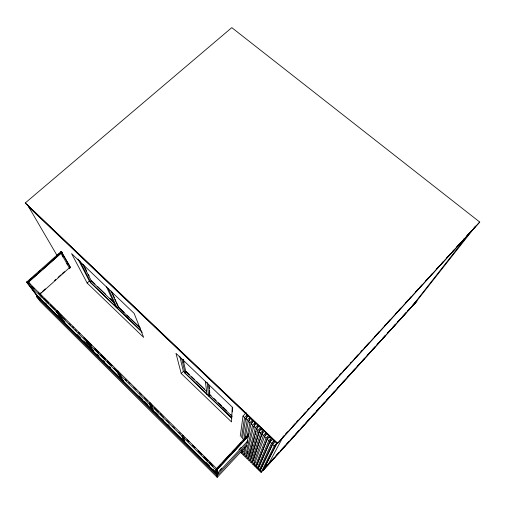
<?xml version="1.0" encoding="UTF-8"?>
<svg xmlns="http://www.w3.org/2000/svg" width="505" height="505" viewBox="0 0 505 505"><rect width="100%" height="100%" fill="white"/><g stroke="black" fill="none" stroke-linecap="round" stroke-linejoin="round"><path stroke-width="0.76" d="M232.306 411.872L232.54 407.283M240.247 436.276L243.006 416.107L246.232 412.692M241.541 437.526L244.546 417.578L247.128 414.839L246.484 418.67M242.413 438.895L245.67 418.651L248.252 415.912M240.279 452.139L241.409 453.238L241.952 450.157M243.839 439.375L247.216 420.122L249.792 417.382L249.06 421.22M243.088 449.456L242.236 454.033L243.366 455.138L245.26 453.086M245.077 438.763L248.34 421.202L250.922 418.456M243.366 455.138L244.919 447.405M247.096 436.585L249.893 422.679L252.468 419.926L251.648 423.695M246.465 445.208L244.193 455.933L245.323 457.038L247.223 454.986M246.951 442.91L251.017 423.752L253.598 421M245.323 457.038L252.569 425.235L255.151 422.477L254.23 426.258M256.281 423.556L253.699 426.315L246.15 457.839L247.286 458.944L249.18 456.886M247.589 453.471L248.144 451.205M247.286 458.944L255.259 427.804L257.834 425.04L256.597 429.591M258.97 426.119L256.395 428.884L248.113 459.746L249.249 460.85L251.143 458.792M249.388 456.129L252.683 443.996M253.093 442.481L254.747 436.415M255.158 434.893L256.186 431.106M249.249 460.85L257.954 430.374L260.529 427.602L251.37 458.054M261.205 430.159L261.666 428.682L259.09 431.459L250.076 461.658L251.219 462.769L253.112 460.705L263.231 430.172L260.656 432.949L251.219 462.769M264.368 431.257L261.792 434.041L252.045 463.571L253.188 464.682L255.082 462.618M253.188 464.682L263.357 435.537L265.933 432.747L254.021 465.49L255.164 466.601L257.058 464.531L268.647 435.335L266.072 438.125L255.164 466.601M257.14 468.526L268.793 440.72L271.368 437.923L259.04 466.45L257.14 468.526L255.997 467.409L267.214 439.217L269.79 436.421L269.197 437.867M259.122 470.452L271.52 443.327L274.095 440.518L261.016 468.375L259.122 470.452L257.979 469.334L269.941 441.818L272.511 439.015L271.879 440.429M412.951 305.039L416.859 301.132L261.11 472.383L259.961 471.266L272.668 444.419L275.244 441.61M261.11 472.383L274.253 445.934L276.822 443.119L245.588 413.374M263.004 470.3L276.822 443.119M263.679 469.158L263.503 470.104L263.679 469.158L274.265 457.517M277.529 442.292L263.067 470.584L416.859 301.132M277.415 443.497L479.75 222.067L231.782 27.642L25.25 202.978L277.415 443.497L479.75 222.067M268.073 464.808L282.832 437.349M410.988 307.64L470.111 232.287M408.545 310.184L416.657 300.961M413.57 305.045L475.716 226.063M275.85 455.775L278.501 452.865M281.146 449.955L284.852 445.877M285.912 444.716L288.557 441.806M291.202 438.895L293.847 435.985M295.968 433.656L298.613 430.746M301.258 427.836L303.909 424.926M306.024 422.603L308.669 419.693M311.32 416.783L314.495 413.286M316.61 410.963L319.261 408.053M321.376 405.723L324.551 402.233M326.672 399.903L329.847 396.412M331.962 394.083L334.607 391.173M337.258 388.263L339.903 385.353M342.018 383.024L344.669 380.113M347.314 377.203L350.489 373.713M352.08 371.964L354.725 369.054M357.37 366.144L360.021 363.234M362.135 360.911L364.78 358.001M367.432 355.091L370.077 352.181M372.191 349.851L374.836 346.941M377.488 344.031L380.132 341.121M382.777 338.211L385.429 335.301M387.543 332.972L390.188 330.062M392.84 327.152L395.484 324.242M397.599 321.912L400.25 319.002M402.895 316.092L406.07 312.601M407.661 310.859L410.306 307.949M263.294 469.909L264.885 468.16M267.006 465.825L268.597 464.076M269.657 462.915L275.49 456.501M277.081 454.752L278.672 453.004M280.793 450.668L285.559 445.423M287.149 443.674L289.27 441.345M291.391 439.015L296.164 433.763M297.224 432.602L299.345 430.266M301.996 427.356L306.232 422.691M307.293 421.523L309.944 418.607M312.595 415.697L320.018 407.535M322.67 404.619L330.087 396.457M332.738 393.547L340.692 384.797M342.813 382.468L350.76 373.725M352.881 371.396L361.365 362.066M362.956 360.317L364.547 358.569M366.138 356.82L371.434 350.994M373.025 349.239L375.146 346.91M376.736 345.161L382.039 339.335M383.099 338.167L385.22 335.838M387.341 333.502L392.114 328.256M393.174 327.088L395.819 324.178M397.94 321.843L405.894 313.1M257.979 469.334L258.926 468.299M259.961 471.266L260.908 470.224M282.8 437.027L284.391 435.285M285.458 434.123L287.579 431.8M292.894 425.993L295.015 423.67M296.082 422.508L298.202 420.185M303.518 414.371L305.645 412.048M307.236 410.306L308.833 408.564M313.611 403.337L316.269 400.433M317.86 398.691L319.457 396.949M323.705 392.297L326.893 388.812M328.484 387.07L330.081 385.328M333.799 381.262L336.987 377.778M339.644 374.874L340.705 373.713M343.892 370.222L347.61 366.157M350.268 363.253L351.328 362.091M354.516 358.607L358.234 354.542M360.892 351.638L361.959 350.476M364.61 347.566L368.865 342.92M374.704 336.532L379.489 331.305M384.797 325.491L386.925 323.168M387.985 322.007L390.113 319.684M395.428 313.876L397.549 311.553M398.615 310.392L400.736 308.069M405.521 302.836L408.173 299.932M409.239 298.771L411.36 296.448M415.615 291.802L418.266 288.898M419.863 287.156L421.991 284.833M425.709 280.761L428.897 277.277M431.017 274.954L432.615 273.211M436.333 269.146L439.52 265.662M441.648 263.339L443.238 261.59M446.426 258.106L450.144 254.04M452.272 251.717L453.862 249.975M456.52 247.071L460.768 242.425M463.426 239.515L464.486 238.354M466.614 236.031L471.392 230.804M474.05 227.9L475.117 226.739M255.997 467.409L256.944 466.374M254.021 465.49L254.968 464.455M267.076 433.839L264.5 436.623L266.072 438.125M241.409 453.238L243.309 451.192M219.669 470.414L221.809 468.11M238.941 449.696L241.081 447.398M247.854 440.827L217.876 473.065L217.421 468.842L219.012 467.138M37.212 296.1L217.137 474.725L217.971 473.734M247.027 445.24L217.207 477.358L217.011 475.767L247.753 442.683M249.009 433.713L215.957 469.145L216.746 470.016L248.151 436.32M216.79 468.76L215.894 469.719L216.456 474.05M217.055 468.476L220.761 464.499M223.936 461.09L229.762 454.841M232.414 452.007L234.528 449.734M236.649 447.462L241.415 442.348M245.651 437.803L248.832 434.395M222.187 463.729L227.484 458.048M230.135 455.207L231.726 453.503M233.31 451.798L240.197 444.413M243.902 440.436L248.138 435.891M216.733 469.915L248.712 435.594M217.516 469.454L216.632 470.521L26.733 282.301L27.636 281.5L217.516 469.473L217.983 473.816M150.768 405.565L153.867 411.31L184.363 441.566L184.704 441.212M182.842 435.152L181.945 436.086L184.445 442.279M183.549 435.847L182.646 436.781L185.108 442.935M231.719 418.273L184.666 372.734L186.055 371.327L189.394 374.584M181.219 373.53L175.974 353.33L232.256 407.093L231.524 421.934L181.219 373.53L183.403 371.339L179.717 356.202M118.656 371.617L117.753 372.494L123.763 382.058M110.986 290.893L118.391 307.267L117.293 308.302L108.177 288.437M87.157 283.034L71.565 253.611L134.134 313.371L143.641 337.378L87.157 283.034L89.896 280.534M142.271 332.372L90.578 282.718L90.237 282.055L91.632 280.78M217.207 477.358L40.4 301.687L36.354 296.385L37.515 295.343M40.097 293.544L41.258 292.502M42.414 291.461L45.311 288.86M54.578 280.54L55.733 279.499M58.05 277.422L60.947 274.821M62.102 273.779L64.419 271.696M39.813 294.358L69.349 267.82M69.052 267.536L69.671 268.25L70.492 267.511L61.193 251.446L26.885 281.885L27.137 282.219L28.299 281.19M28.362 282.339L62.046 252.437L61.402 251.818M26.79 282.371L27.687 281.569M29.46 280.155L31.783 278.097M34.106 276.033L35.849 274.486M38.752 271.911L39.914 270.882M52.11 260.062L55.013 257.487M56.756 255.94L59.079 253.876M69.671 268.25L60.36 252.298L61.238 251.522L61.881 252.14L27.529 282.522L26.885 281.885M61.01 252.917L61.881 252.14M28.293 282.169L27.39 282.97L37.989 296.934M36.044 275.181L28.501 281.878L30.811 284.953M38.367 273.123L40.684 271.065M42.426 269.518L45.33 266.943M46.485 265.914L60.991 253.037M25.25 202.978L277.58 443.182M28.829 207.126L245.582 413.544M243.006 416.107L244.546 417.578M245.67 418.651L247.216 420.122M248.34 421.202L249.893 422.679M251.017 423.752L252.569 425.235M253.699 426.315L255.259 427.804M256.395 428.884L257.954 430.374M259.09 431.459L260.656 432.949M261.792 434.041L263.357 435.537M267.214 439.217L268.793 440.72M269.941 441.818L271.52 443.327M272.668 444.419L274.253 445.934M91.607 280.805L94.953 284.012M97.743 286.682L105.545 294.175M110.008 298.449L113.915 302.192M191.641 376.736L194.444 379.425M196.691 381.578L204.544 389.109M118.612 307.065L124.211 312.437M127.014 315.126L129.255 317.273M130.934 318.889L139.898 327.486M211.084 395.762L209.96 394.689L208.653 396.04L207.088 382.285M213.88 398.445L216.121 400.591M218.356 402.738L221.714 405.957M222.838 407.036L226.751 410.792M230.671 414.548L231.789 415.621M113.694 302.4L91.386 281.001L82.801 264.166M206.57 391.489L185.815 371.579L183.075 359.68M118.391 307.267L140.245 328.231M232.13 416.391L209.745 394.91L208.609 384.141M90.849 282.472L89.353 281.032L77.947 258.989M183.403 371.333L185.045 372.911L181.674 358.651M90.237 282.055L116.156 306.945M117.28 308.031L140.946 330.756M184.666 372.734L231.738 417.932M70.492 267.511L61.193 251.446M31.796 286.152L34.542 288.879M38.399 292.692L41.145 295.412M44.446 298.682L48.297 302.495M50.5 304.673L55.455 309.578M57.153 311.257L62.153 316.212M72.714 326.666L73.825 327.77M78.269 332.17L79.935 333.818M83.824 337.675L86.046 339.871M88.874 342.668L91.632 345.401M94.94 348.677L98.803 352.503M101.006 354.687L105.419 359.055M107.073 360.69L112.041 365.607M128.794 382.197L129.911 383.301M133.819 387.171L136.047 389.38M139.399 392.694L141.627 394.904M144.417 397.669L147.769 400.983M150.099 403.287L152.876 406.039M154.543 407.687L158.987 412.086M160.098 413.191L161.764 414.839M186.863 439.691L189.078 441.888M192.405 445.176L195.17 447.916M197.941 450.662L201.817 454.5M204.033 456.69L208.464 461.078M209.569 462.176L211.784 464.366M40.236 295.191L42.439 297.376M43.537 298.461L48.493 303.366M50.14 305.001L54.54 309.363M56.787 311.591L59.571 314.344M62.904 317.645L65.126 319.848M69.015 323.699L70.681 325.353M75.131 329.752L76.242 330.857M94.58 349.018L98.993 353.393M100.646 355.028L105.059 359.396M107.268 361.586L110.576 364.863M113.884 368.139L116.642 370.872M119.502 373.7L121.175 375.36M125.082 379.23L126.755 380.89M149.739 403.647L152.516 406.399M154.183 408.053L158.071 411.903M160.293 414.106L163.626 417.401M166.404 420.154L169.181 422.906M172.514 426.207L174.736 428.41M178.625 432.261L180.291 433.909M183.738 437.324L184.843 438.422M203.673 457.069L207.549 460.913M209.764 463.104L213.091 466.399M39.238 296.94L40.911 298.594M45.362 303.006L46.473 304.111M76.937 334.329L80.781 338.142M83.527 340.862L87.371 344.675M90.666 347.945L93.412 350.672M96.764 353.992L98.98 356.189M103.411 360.583L104.522 361.681M109.503 366.63L110.614 367.728M139.052 395.933L142.404 399.259M144.645 401.481L147.441 404.252M150.231 407.024L153.028 409.795M155.319 412.067L158.09 414.813M161.972 418.664L163.633 420.312M168.07 424.711L169.175 425.81M205.718 462.056L209.575 465.881M212.883 469.158L215.635 471.891M152.693 410.136L123.618 381.294L118.656 373.365M36.354 296.385L217.011 475.767M26.733 282.301L37.414 296.366M30.363 286.335L37.787 296.145L65.044 323.181L57.078 312.216M65.795 324.532L56.636 311.945L57.538 311.118L59.363 313.643M65.202 323.939L56.017 311.326L56.913 310.499L59.199 313.668M58.997 314.628L65.612 323.743L93.621 351.537L88.848 344.568M86.677 341.399L87.548 342.661M94.372 352.894L86.746 341.771L87.649 340.919L88.912 342.781M93.766 352.288L86.103 341.134L87.005 340.288L87.851 341.531M86.86 341.374L87.725 342.636M89.019 344.53L94.208 352.118L123.012 380.694L117.192 371.415M123.138 381.439L117.097 371.838L117.993 370.96L118.795 372.248M27.27 204.449L57.387 256.054M62.254 255.637L63.005 256.969M66.786 263.648L67.544 264.986M153.35 411.423L149.025 403.476L149.928 402.567L150.995 404.568M153.993 412.061L149.707 404.151L150.61 403.242L151.317 404.574M79.563 260.536L90.496 281.784M83.394 264.652L86.607 270.97M88.394 274.486L89.107 275.888M106.511 286.846L115.752 306.819M111.542 291.385L114.433 297.798M115.077 299.225L116.043 301.365M116.68 302.785L118.29 306.352M182.223 436.225L184.363 441.566M183.681 438.883L185 442.197L216.399 473.343L215.856 469.139M183.309 359.446L183.99 362.42M205.346 381.3L206.968 394.424M216.62 470.42L217.137 474.725M209.083 386.211L209.323 388.522M209.562 390.832L209.802 393.142"/></g></svg>
